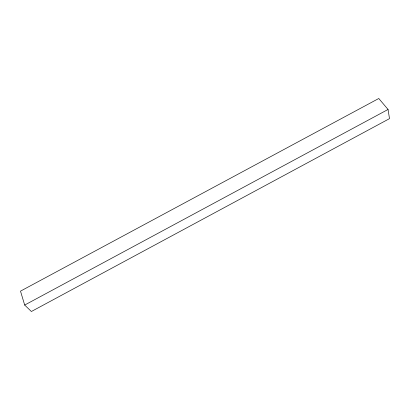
<?xml version="1.0" encoding="UTF-8"?>
<svg xmlns="http://www.w3.org/2000/svg" width="410" height="410" viewBox="0 0 410 410"><rect width="100%" height="100%" fill="white"/><g stroke="black" fill="none" stroke-linecap="round" stroke-linejoin="round"><path stroke-width="0.61" d="M24.687 305.055L388.055 109.475L378.773 98.492L20.5 291.141L24.687 305.055L31.38 311.508L389.5 118.639L388.055 109.475"/></g></svg>
